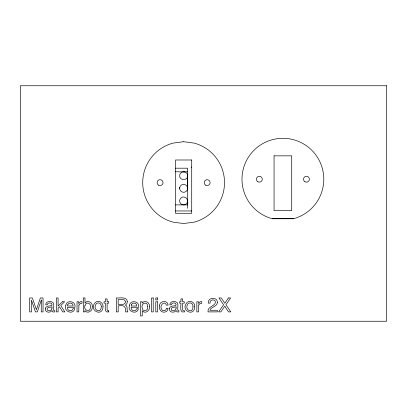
<?xml version="1.0" encoding="UTF-8"?>
<svg xmlns="http://www.w3.org/2000/svg" width="407" height="407" viewBox="0 0 407 407"><rect width="100%" height="100%" fill="white"/><g stroke="black" fill="none" stroke-linecap="round" stroke-linejoin="round"><path stroke-width="0.61" d="M187.596 204.94C188.161 201.913 187.693 196.963 183.623 196.947C181.497 196.932 179.635 198.794 179.65 200.921A3.973 3.973 0 0 0 183.623 204.894A3.973 3.973 0 0 0 187.596 200.921M175.529 171.769L184.651 171.912A3.973 3.973 0 0 1 187.596 175.748L187.596 188.334A3.973 3.973 0 0 1 181.634 191.773A3.973 3.973 0 0 1 181.634 184.89A3.973 3.973 0 0 1 187.596 188.334L187.459 187.306M191.717 167.445L191.717 167.033M179.65 188.334L179.782 187.306M187.596 175.748C187.79 180.85 179.456 180.85 179.65 175.748A3.973 3.973 0 0 1 182.595 171.912L184.651 171.912M175.529 168.193L187.596 168.193L187.596 208.272M175.529 204.889L187.596 204.894M175.529 210.958L191.717 210.958M272.308 218.732L293.498 218.727A40.909 40.909 0 0 0 316.392 155.744A40.909 40.909 0 0 0 249.374 155.764A40.909 40.909 0 0 0 272.308 218.732L293.498 218.727M183.659 171.774L187.596 171.779M274.059 155.845L274.059 210.612L291.717 210.612L291.717 155.845L274.059 155.845M41.29 300.147L41.249 311.894L43.045 311.894L43.045 297.97L40.369 297.97L36.396 309.742L32.397 297.97L29.696 297.97L29.696 311.894L31.497 311.894L31.446 300.147L35.45 311.894L37.317 311.894L41.29 300.147M147.731 306.756C148.753 310.521 142.765 312.515 142.262 308.262C140.344 303.017 147.99 300.59 147.731 306.756M84.946 305.789C83.181 309.727 89.423 312.973 90.349 308.333C92.399 303.805 85.948 300.407 84.946 305.789M92.267 306.624C93.066 310.658 87.556 314.469 84.9 310.597L84.9 311.894L83.328 311.894L83.328 297.919L84.987 297.919L84.987 302.976C87.576 299.527 93.071 302.594 92.267 306.624M103.027 306.603C102.956 317.226 88.563 310.785 94.867 302.966A4.192 4.192 0 0 1 97.314 301.541C100.371 300.778 103.368 303.495 103.027 306.603M159.483 305.835C158.379 309.646 162.322 313.802 166.061 311.665A3.485 3.485 0 0 0 167.598 310.048L168.091 308.303L166.432 308.303C166.234 309.829 164.815 311.07 163.248 310.663A2.091 2.091 0 0 1 161.864 309.686C158.715 306.237 164.54 299.588 166.432 305.153L168.091 305.153C168.025 299.72 159.315 300.732 159.483 305.835M194.765 306.603C194.688 317.226 180.296 310.785 186.599 302.966A4.192 4.192 0 0 1 189.052 301.541C192.104 300.778 195.106 303.495 194.765 306.603M65.71 305.845C63.66 311.838 73.428 315.049 74.756 308.709L73.077 308.709C72.253 312.088 66.763 310.963 67.455 307.361L74.898 307.361C76.526 300.91 66.112 299.369 65.71 305.845M129.38 305.845C127.33 311.838 137.103 315.049 138.426 308.709L136.752 308.709C135.923 312.088 130.433 310.963 131.13 307.361L138.568 307.361C140.201 300.91 129.782 299.369 129.38 305.845M149.471 306.593C150.366 310.597 145.055 314.448 142.241 310.755L142.241 315.944L140.532 315.944L140.532 301.791L142.191 301.791L142.191 303.134C144.663 299.501 150.224 302.574 149.471 306.593M125.422 301.902C125.458 305.509 120.289 304.095 118.188 304.35L118.188 299.588C120.284 299.913 125.331 298.306 125.422 301.902M45.269 308.562C44.475 312.474 50.214 313.415 52.071 310.551L52.879 311.955L54.818 311.94L54.818 310.683L53.8 310.577C52.991 307.86 55.464 302.503 51.292 301.663C49.023 301.043 45.543 301.948 45.737 304.843L47.329 304.843C47.37 302.793 49.99 302.574 51.409 303.327L52.03 304.594L51.623 305.581C49.506 306.145 45.838 305.723 45.269 308.562M169.383 308.562C168.59 312.474 174.323 313.415 176.18 310.551L176.994 311.955L178.927 311.94L178.927 310.683L177.91 310.577C177.101 307.86 179.573 302.503 175.407 301.663C173.133 301.043 169.658 301.948 169.846 304.843L171.439 304.843C171.484 302.793 174.099 302.574 175.524 303.327L176.145 304.594L175.732 305.581C173.616 306.145 169.953 305.723 169.383 308.562M217.394 302.34C217.374 306.771 211.162 306.593 209.91 310.282L217.328 310.282L217.328 311.894L208.008 311.894C207.29 306.486 214.438 306.593 215.507 302.416C215.573 298.56 209.284 299.404 210.073 303.134L208.338 303.134C207.387 297.222 217.496 296.525 217.394 302.34M101.246 306.654C101.404 314.341 92.089 309.834 96.032 304.131A2.32 2.32 0 0 1 97.578 303.012C99.796 302.376 101.531 304.548 101.246 306.654M192.979 306.654C193.137 314.341 183.827 309.834 187.764 304.131A2.32 2.32 0 0 1 189.311 303.012C191.534 302.376 193.264 304.548 192.979 306.654M127.335 301.724L126.821 303.77L125.371 305.052C128.017 306.013 126.541 309.305 127.498 311.274L127.869 311.894L125.554 311.894C126.17 306.451 123.682 304.695 118.188 305.922L118.188 311.894L116.3 311.894L116.3 297.97C119.592 298.285 127.137 296.281 127.335 301.724M51.984 308.104C52.121 310.424 48.438 311.803 47.131 309.854C46.352 306.837 50.346 307.631 51.984 306.73L51.984 308.104M176.094 308.104C176.231 310.424 172.548 311.803 171.245 309.854C170.462 306.837 174.455 307.631 176.094 306.73L176.094 308.104M78.922 305.036L78.749 311.894L77.04 311.894L77.04 301.74L78.663 301.74L78.663 303.495L80.474 301.699L81.98 301.562L81.98 303.363L80.281 303.52L78.922 305.036M198.718 305.036L198.545 311.894L196.84 311.894L196.84 301.74L198.458 301.74L198.458 303.495L200.275 301.699L201.78 301.562L201.78 303.363L200.076 303.52L198.718 305.036M67.74 304.812L67.501 306.008L73.143 306.008C73.479 302.854 68.717 301.846 67.74 304.812M131.41 304.812L131.176 306.008L136.818 306.008C137.149 302.854 132.392 301.846 131.41 304.812M228.352 297.97L224.827 303.296L221.271 297.97L218.91 297.97L223.585 304.757L218.595 311.894L220.874 311.894L224.73 306.171L228.485 311.894L230.825 311.894L225.926 304.757L230.601 297.97L228.352 297.97M62.469 301.74L58.089 306.054L58.089 297.97L56.451 297.97L56.451 311.894L58.089 311.894L58.089 308.084L59.519 306.776L62.688 311.894L64.866 311.894L60.76 305.545L64.652 301.74L62.469 301.74M108.745 311.894C103.566 313.395 105.657 305.718 105.398 303.134L104.024 303.134L104.024 301.74L105.398 301.74L105.398 298.906L107.122 298.906L107.122 301.74L108.745 301.74L108.745 303.134L107.122 303.134L107.122 309.763L107.484 310.475L108.745 310.551L108.745 311.894M184.285 311.894C179.105 313.395 181.196 305.718 180.942 303.134L179.563 303.134L179.563 301.74L180.942 301.74L180.942 298.906L182.667 298.906L182.667 301.74L184.285 301.74L184.285 303.134L182.667 303.134L182.667 309.763L183.023 310.475L184.285 310.551L184.285 311.894M183.628 141.717L173.026 143.111A40.909 40.909 0 0 0 173.026 222.136L183.613 223.535L194.215 222.136A40.909 40.909 0 0 0 194.215 143.116L183.628 141.717M386.65 85.76L20.35 85.76L20.35 321.24L386.65 321.24L386.65 85.76M191.717 159.992L175.529 159.992L175.529 213.288L191.717 213.288L191.717 159.992M153.22 297.97L151.511 297.97L151.511 311.894L153.22 311.894L153.22 297.97M157.514 297.97L155.779 297.97L155.779 299.903L157.514 299.903L157.514 297.97M157.514 301.791L155.779 301.791L155.779 311.894L157.514 311.894L157.514 301.791M158.593 185.175A2.941 2.941 0 0 0 163.009 182.626A2.941 2.941 0 0 0 158.593 180.077A2.941 2.941 0 0 0 158.593 185.175M205.683 185.175A2.941 2.941 0 0 0 210.098 182.626A2.941 2.941 0 0 0 205.683 180.077A2.941 2.941 0 0 0 205.683 185.175M257.87 181.761A2.941 2.941 0 0 0 262.286 179.212A2.941 2.941 0 0 0 257.87 176.663A2.941 2.941 0 0 0 257.87 181.761M304.96 181.761A2.941 2.941 0 0 0 309.376 179.212A2.941 2.941 0 0 0 304.96 176.663A2.941 2.941 0 0 0 304.96 181.761"/></g></svg>
